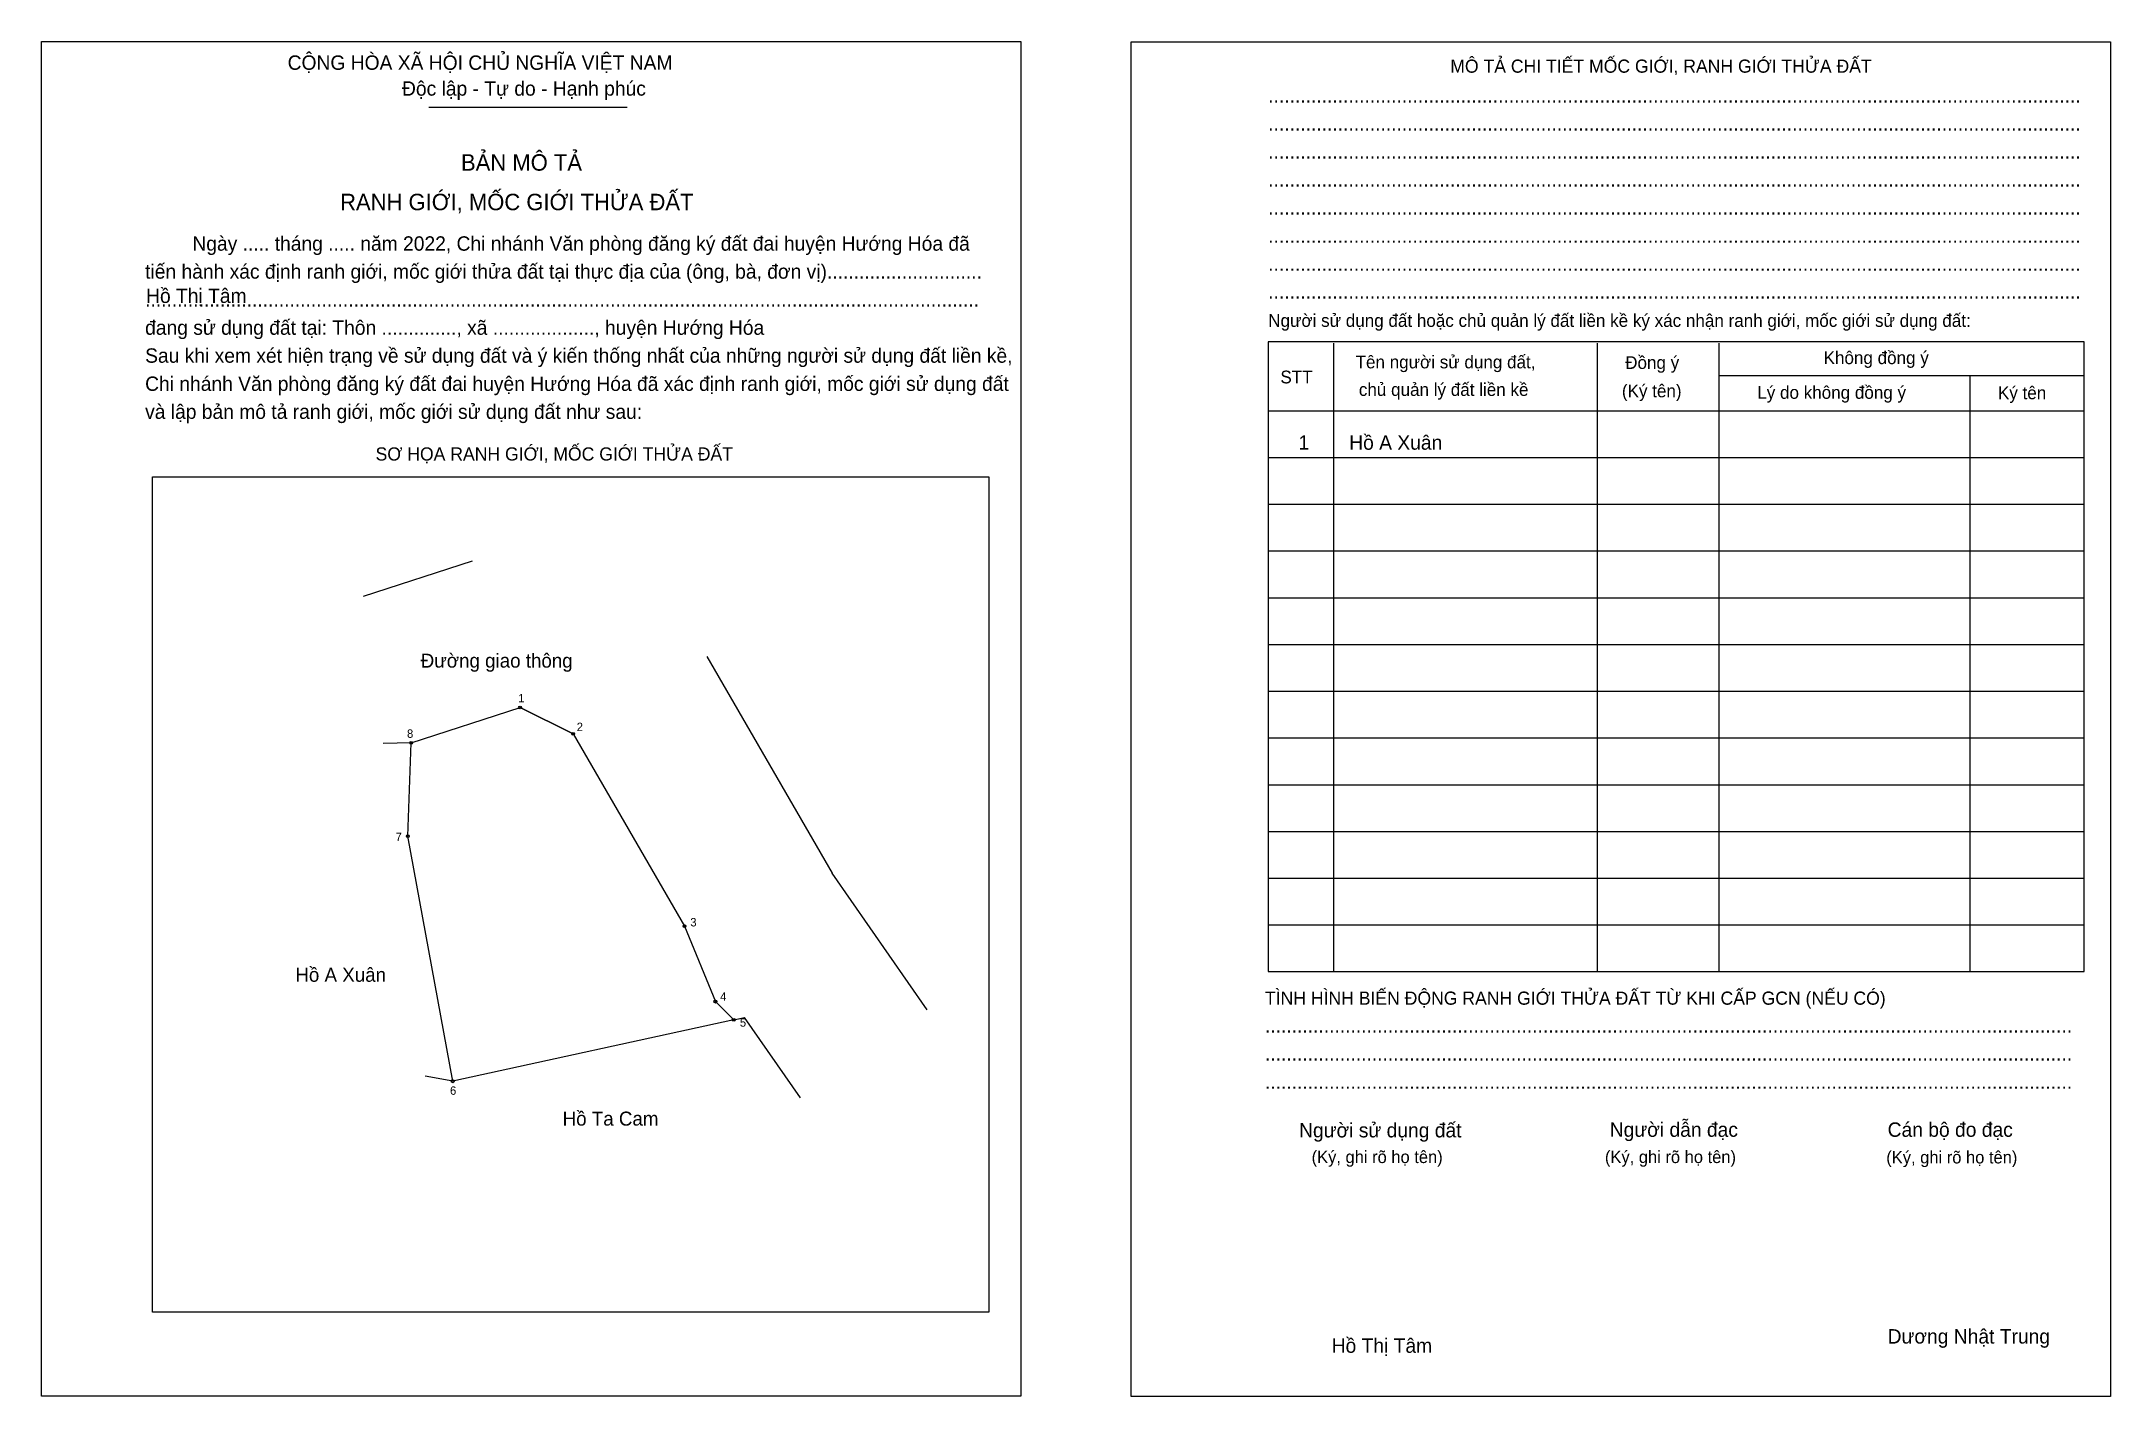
# Model space of a CAD drawing. Extents: x 547183 to 547290, y 1838409 to 1838479.
import ezdxf

# ---------------------------------------------------------------- set-up
doc = ezdxf.new("R2010")
doc.units = 0
for name, color, linetype in [('Level 1', 7, 'Continuous'), ('Level 10', 7, 'Continuous'), ('Level 11', 7, 'Continuous'), ('Level 2', 7, 'Continuous'), ('Level 25', 7, 'Continuous'), ('Level 27', 7, 'Continuous'), ('Level 36', 7, 'Continuous'), ('Level 52', 7, 'Continuous'), ('Level 55', 7, 'Continuous'), ('Level 6', 7, 'Continuous'), ('Level 9', 7, 'Continuous')]:
    doc.layers.add(name, color=color, linetype=linetype)

msp = doc.modelspace()

# ---------------------------------------------------------------- linework, layer by layer
at = {"layer": 'Level 1'}
for p, q in [((547182.52, 1838479.14), (547182.52, 1838479.14)), ((547239.03, 1838479.12), (547239.03, 1838479.12)), ((547202.62, 1838475.73), (547212.89, 1838475.73)), ((547249.53, 1838463.5), (547249.53, 1838430.91)), ((547263.19, 1838463.5), (547263.19, 1838430.91)), ((547269.51, 1838463.5), (547269.51, 1838430.91)), ((547269.51, 1838461.82), (547288.46, 1838461.82)), ((547282.52, 1838461.82), (547282.52, 1838430.91)), ((547246.14, 1838459.98), (547288.46, 1838459.98)), ((547246.14, 1838457.56), (547288.46, 1838457.56)), ((547188.29, 1838456.57), (547188.29, 1838456.57)), ((547246.14, 1838455.14), (547288.46, 1838455.14)), ((547246.14, 1838452.72), (547288.46, 1838452.72)), ((547246.14, 1838450.29), (547288.46, 1838450.29)), ((547246.14, 1838447.87), (547288.46, 1838447.87)), ((547246.14, 1838445.45), (547288.46, 1838445.45)), ((547246.14, 1838443.03), (547288.46, 1838443.03)), ((547246.14, 1838440.6), (547288.46, 1838440.6)), ((547246.14, 1838438.18), (547288.46, 1838438.18)), ((547246.14, 1838435.76), (547288.46, 1838435.76)), ((547246.14, 1838433.34), (547288.46, 1838433.34)), ((547231.65, 1838413.25), (547231.65, 1838413.25)), ((547233.31, 1838408.89), (547233.31, 1838408.89)), ((547289.82, 1838408.87), (547289.82, 1838408.87))]:
    msp.add_line(p, q, dxfattribs=at)
for points in [[(547288.46, 1838463.57), (547246.14, 1838463.57), (547246.14, 1838430.91), (547288.46, 1838430.91)], [(547188.29, 1838456.57), (547231.65, 1838456.57), (547231.65, 1838413.25), (547188.29, 1838413.25)]]:
    msp.add_lwpolyline(points, close=True, dxfattribs=at)
at = {"layer": 'Level 10'}
for p, q in [((547199.23, 1838450.38), (547204.87, 1838452.21)), ((547217.03, 1838447.24), (547223.52, 1838436.01)), ((547201.7, 1838442.77), (547207.34, 1838444.6)), ((547207.34, 1838444.6), (547210.1, 1838443.24)), ((547210.1, 1838443.24), (547215.87, 1838433.26)), ((547201.52, 1838437.93), (547201.7, 1838442.77)), ((547203.85, 1838425.22), (547201.52, 1838437.93)), ((547228.45, 1838428.93), (547223.52, 1838436.01)), ((547215.87, 1838433.26), (547217.47, 1838429.35)), ((547217.47, 1838429.35), (547218.42, 1838428.41)), ((547218.42, 1838428.41), (547203.85, 1838425.22)), ((547218.42, 1838428.41), (547218.98, 1838428.53)), ((547221.88, 1838424.36), (547218.98, 1838428.53))]:
    msp.add_line(p, q, dxfattribs=at)
at = {"layer": 'Level 11'}
for centre in [(547207.34, 1838444.6), (547210.1, 1838443.24), (547201.7, 1838442.77), (547201.52, 1838437.93), (547215.87, 1838433.26), (547215.87, 1838433.26), (547217.47, 1838429.35), (547218.42, 1838428.41), (547203.85, 1838425.22)]:
    msp.add_circle(centre, 0.0727, dxfattribs=at)
at = {"layer": 'Level 2'}
for points in [[(547182.52, 1838479.14), (547233.31, 1838479.14), (547233.31, 1838408.89), (547182.52, 1838408.89)], [(547239.03, 1838479.12), (547289.82, 1838479.12), (547289.82, 1838408.87), (547239.03, 1838408.87)]]:
    msp.add_lwpolyline(points, close=True, dxfattribs=at)
at = {"layer": 'Level 25'}
msp.add_line((547210.1, 1838443.24), (547207.34, 1838444.6), dxfattribs=at)
at = {"layer": 'Level 27'}
for p, q in [((547201.7, 1838442.77), (547200.25, 1838442.73)), ((547203.85, 1838425.22), (547202.42, 1838425.49))]:
    msp.add_line(p, q, dxfattribs=at)

# ---------------------------------------------------------------- texts
at = {"layer": 'Level 1'}
for s, height, p in [('CỘNG HÒA XÃ HỘI CHỦ NGHĨA VIỆT NAM', 0.7461, (547195.29, 1838477.67)), ('MÔ TẢ CHI TIẾT MỐC GIỚI, RANH GIỚI THỬA ĐẤT', 0.6821, (547255.58, 1838477.52)), ('Độc lập - Tự do - Hạnh phúc', 0.7461, (547201.22, 1838476.33)), ('........................................................................................................................................................', 0.74609, (547246.14, 1838475.97)), ('........................................................................................................................................................', 0.74609, (547246.14, 1838474.52)), ('BẢN MÔ TẢ', 0.853, (547204.28, 1838472.44)), ('........................................................................................................................................................', 0.74609, (547246.14, 1838473.06)), ('RANH GIỚI, MỐC GIỚI THỬA ĐẤT', 0.8528, (547198.01, 1838470.39)), ('........................................................................................................................................................', 0.74609, (547246.14, 1838471.61)), ('........................................................................................................................................................', 0.74609, (547246.14, 1838470.16)), ('Ngày ..... tháng ..... năm 2022, Chi nhánh Văn phòng đăng ký đất đai huyện Hướng Hóa đã', 0.7461, (547190.35, 1838468.29)), ('........................................................................................................................................................', 0.74609, (547246.14, 1838468.7)), ('tiến hành xác định ranh giới, mốc giới thửa đất tại thực địa của (ông, bà, đơn vị).............................', 0.74609, (547187.9, 1838466.84)), ('........................................................................................................................................................', 0.74609, (547246.14, 1838467.25)), ('........................................................................................................................................................', 0.74609, (547246.14, 1838465.8)), ('đang sử dụng đất tại: Thôn .............., xã ..................., huyện Hướng Hóa', 0.7461, (547187.9, 1838463.93)), ('............................................................................................................................................................', 0.74609, (547187.9, 1838465.39)), ('Người sử dụng đất hoặc chủ quản lý đất liền kề ký xác nhận ranh giới, mốc giới sử dụng đất:', 0.6609, (547246.14, 1838464.34)), ('Sau khi xem xét hiện trạng về sử dụng đất và ý kiến thống nhất của những người sử dụng đất liền kề,', 0.7461, (547187.9, 1838462.48)), ('Tên người sử dụng đất,', 0.6609, (547250.67, 1838462.19)), ('Đồng ý', 0.661, (547264.65, 1838462.16)), ('Không đồng ý', 0.6609, (547274.94, 1838462.41)), ('Chi nhánh Văn phòng đăng ký đất đai huyện Hướng Hóa đã xác định ranh giới, mốc giới sử dụng đất', 0.7461, (547187.9, 1838461.02)), ('STT', 0.661, (547246.77, 1838461.41)), ('chủ quản lý đất liền kề', 0.6609, (547250.84, 1838460.76)), ('và lập bản mô tả ranh giới, mốc giới sử dụng đất như sau:', 0.7461, (547187.9, 1838459.57)), ('(Ký tên)', 0.661, (547264.48, 1838460.69)), ('Lý do không đồng ý', 0.6609, (547271.5, 1838460.61)), ('Ký tên', 0.661, (547283.98, 1838460.59)), ('SƠ HỌA RANH GIỚI, MỐC GIỚI THỬA ĐẤT', 0.6821, (547199.85, 1838457.41)), ('TÌNH HÌNH BIẾN ĐỘNG RANH GIỚI THỬA ĐẤT TỪ KHI CẤP GCN (NẾU CÓ)', 0.6821, (547245.97, 1838429.19)), ('.......................................................................................................................................................', 0.74609, (547245.97, 1838427.74)), ('.......................................................................................................................................................', 0.74609, (547245.97, 1838426.29)), ('.......................................................................................................................................................', 0.74609, (547245.97, 1838424.83)), ('Người sử dụng đất', 0.7461, (547247.74, 1838422.31)), ('Người dẫn đạc', 0.7461, (547263.85, 1838422.34)), ('Cán bộ đo đạc', 0.7461, (547278.26, 1838422.34)), ('(Ký, ghi rõ họ tên)', 0.6395, (547248.39, 1838420.98)), ('(Ký, ghi rõ họ tên)', 0.6395, (547263.6, 1838420.98)), ('(Ký, ghi rõ họ tên)', 0.6395, (547278.19, 1838420.96)), ('Dương Nhật Trung', 0.7461, (547278.26, 1838411.62))]:
    msp.add_text(s, height=height, dxfattribs=at).set_placement(p)
at = {"layer": 'Level 36'}
for s, height, p in [('Đường giao thông', 0.7268, (547202.19, 1838446.67)), ('Hồ A Xuân', 0.727, (547195.69, 1838430.38)), ('Hồ Ta Cam', 0.727, (547209.55, 1838422.92))]:
    msp.add_text(s, height=height, dxfattribs=at).set_placement(p)
at = {"layer": 'Level 52'}
for s, p in [('1', (547247.71, 1838457.97)), ('Hồ A Xuân', (547250.34, 1838457.97))]:
    msp.add_text(s, height=0.746, dxfattribs=at).set_placement(p)
at = {"layer": 'Level 55'}
for s, p in [('1', (547207.33, 1838444.6)), ('2', (547210.08, 1838443.24)), ('8', (547201.68, 1838442.77)), ('7', (547201.5, 1838437.93)), ('3', (547215.86, 1838433.26)), ('4', (547217.45, 1838429.35)), ('5', (547218.4, 1838428.41)), ('6', (547203.83, 1838425.22))]:
    msp.add_text(s, height=0.0485, dxfattribs=at).set_placement(p)
at = {"layer": 'Level 6'}
for p in [(547187.95, 1838465.58), (547249.43, 1838411.14)]:
    msp.add_text('Hồ Thị Tâm', height=0.746, dxfattribs=at).set_placement(p)
at = {"layer": 'Level 9'}
for s, p in [('1', (547207.25, 1838444.87)), ('8', (547201.48, 1838443.03)), ('2', (547210.28, 1838443.38)), ('7', (547200.89, 1838437.68)), ('3', (547216.17, 1838433.25)), ('4', (547217.72, 1838429.4)), ('5', (547218.74, 1838428.05)), ('6', (547203.71, 1838424.52))]:
    msp.add_text(s, height=0.436, dxfattribs=at).set_placement(p)

doc.saveas('drawing.dxf')
